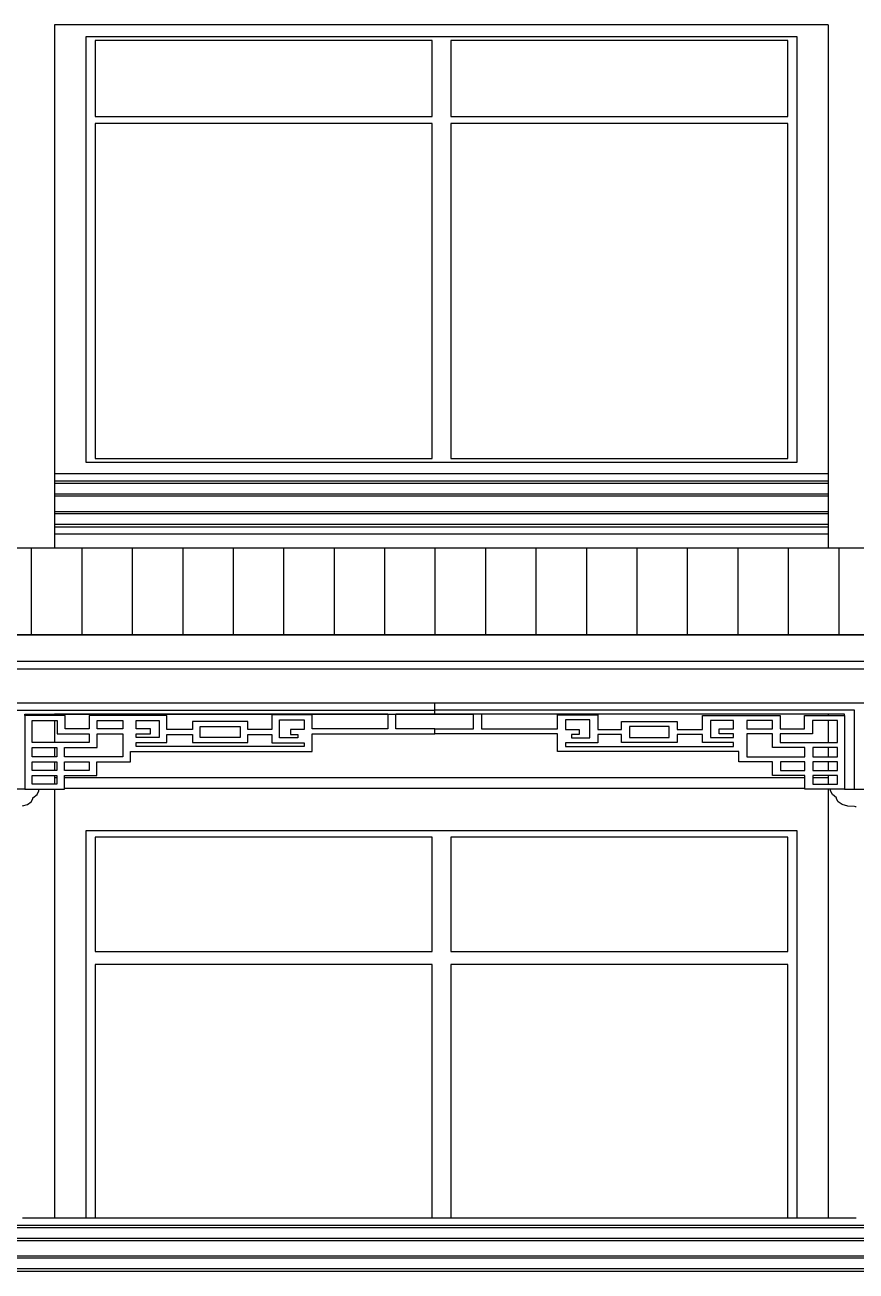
# Model space of a CAD drawing. Extents: x -24961 to 905641, y -154323 to 635957.
# Drawn here: x 418738 to 422660, y -114548 to -108672 of the extents above; entities that cross this region are included whole.
import ezdxf

# ---------------------------------------------------------------- set-up
doc = ezdxf.new("R2010")
doc.units = 0
doc.header["$LTSCALE"] = 1000
doc.header["$MEASUREMENT"] = 0
for name, color, linetype in [('DOTE', 1, 'Continuous'), ('WALL', 9, 'Continuous'), ('窗', 154, 'Continuous')]:
    doc.layers.add(name, color=color, linetype=linetype)

msp = doc.modelspace()

# ---------------------------------------------------------------- hatches: boundary and pattern name
at = {"layer": 'WALL'}
h = msp.add_hatch(dxfattribs=at)
h.set_pattern_fill('ANSI31', color=251, scale=150, angle=45)
h.set_pattern_definition([(90, (635939.46, 700114.28), (-238.125, 4e-14), [])])
h.paths.add_polyline_path([(406164.8, -111548.5), (430991.7, -111548.5), (430991.7, -111139.4), (406164.8, -111139.4)])

# ---------------------------------------------------------------- linework, layer by layer
for p, q in [((418878.2, -110789.4), (418878.2, -110823.2)), ((422528.2, -110823.2), (418878.2, -110823.2)), ((418878.2, -110823.2), (418878.2, -110835)), ((422528.2, -110789.4), (422528.2, -110823.2)), ((422528.2, -110823.2), (422528.2, -110835)), ((422528.2, -110835), (418878.2, -110835)), ((418878.2, -110835), (418878.2, -110885.2)), ((422528.2, -110835), (422528.2, -110885.2)), ((422528.2, -110885.2), (418878.2, -110885.2)), ((418878.2, -110885.2), (418878.2, -110894.8)), ((422528.2, -110894.8), (418878.2, -110894.8)), ((418878.2, -110894.8), (418878.2, -110966.5)), ((422528.2, -110885.2), (422528.2, -110894.8)), ((422528.2, -110894.8), (422528.2, -110966.5)), ((418878.2, -110966.5), (422528.2, -110966.5)), ((418878.2, -110966.5), (418878.2, -110976.1)), ((418878.2, -110976.1), (422528.2, -110976.1)), ((418878.2, -110976.1), (418878.2, -111026.3)), ((422528.2, -110966.5), (422528.2, -110976.1)), ((422528.2, -110976.1), (422528.2, -111026.3)), ((418878.2, -111026.3), (422528.2, -111026.3)), ((418878.2, -111026.3), (418878.2, -111038.1)), ((418878.2, -111038.1), (422528.2, -111038.1)), ((418878.2, -111038.1), (418878.2, -111071.9)), ((422528.2, -111026.3), (422528.2, -111038.1)), ((422528.2, -111038.1), (422528.2, -111071.9)), ((418878.2, -111071.9), (422528.2, -111071.9)), ((418878.2, -111071.9), (418878.2, -111139.4)), ((422528.2, -111071.9), (422528.2, -111139.4)), ((430991.7, -111548.5), (406164.8, -111548.5)), ((406028.2, -111708.5), (431128.2, -111708.5)), ((418668.2, -111868.5), (420671.8, -111868.5)), ((420671.8, -111902.6), (420671.8, -111868.5)), ((420671.8, -111868.5), (422719.1, -111868.5)), ((418690.7, -111902.6), (420671.8, -111902.6)), ((418738.2, -111928.2), (418738.2, -111921.4)), ((418738.2, -111921.4), (418878.2, -111921.4)), ((418738.2, -111928.2), (418738.2, -112276.1)), ((418878.2, -111928.2), (418738.2, -111928.2)), ((418878.2, -111921.4), (420451.1, -111921.4)), ((418878.2, -111921.4), (418878.2, -111921.9)), ((420451.1, -111921.9), (418878.2, -111921.9)), ((418878.2, -111921.9), (418878.2, -111928.2)), ((418927.2, -111928.2), (418878.2, -111928.2)), ((418927.2, -111991.2), (418927.2, -111928.2)), ((419041.6, -111927.7), (419041.7, -111991.2)), ((419408.1, -111927.7), (419041.6, -111927.7)), ((419408.1, -111994.1), (419408.1, -111927.7)), ((419902.5, -111925.5), (419902.5, -111994.1)), ((420092.7, -111925.5), (419902.5, -111925.5)), ((420092.7, -111991.3), (420092.7, -111925.5)), ((420451.1, -111921.4), (420488.2, -111921.4)), ((420451.1, -111921.4), (420451.1, -111921.9)), ((420451.1, -111921.9), (420451.1, -111991.3)), ((420488.2, -111921.9), (420488.2, -111921.4)), ((420488.2, -111921.4), (420671.8, -111921.4)), ((420855.4, -111921.9), (420488.2, -111921.9)), ((420488.2, -111991.3), (420488.2, -111921.9)), ((422653, -111902.6), (420671.8, -111902.6)), ((420671.8, -111921.4), (420671.8, -111902.6)), ((420671.8, -111921.4), (420855.4, -111921.4)), ((420855.4, -111921.9), (420855.4, -111921.4)), ((420892.6, -111921.4), (420855.4, -111921.4)), ((420855.4, -111991.3), (420855.4, -111921.9)), ((420892.6, -111921.4), (420892.6, -111921.9)), ((422528.2, -111921.4), (420892.6, -111921.4)), ((422528.2, -111921.9), (420892.6, -111921.9)), ((420892.6, -111921.9), (420892.6, -111991.3)), ((421251, -111925.5), (421441.2, -111925.5)), ((421251, -111991.3), (421251, -111925.5)), ((421441.2, -111925.5), (421441.2, -111994.1)), ((421935.6, -111927.7), (422302, -111927.7)), ((421935.6, -111994.1), (421935.6, -111927.7)), ((422302, -111927.7), (422302, -111991.2)), ((422416.5, -111991.2), (422416.5, -111928.2)), ((422416.5, -111928.2), (422528.2, -111928.2)), ((422528.2, -111921.4), (422528.2, -111921.9)), ((422605.5, -111921.4), (422528.2, -111921.4)), ((422528.2, -111921.9), (422528.2, -111928.2)), ((422528.2, -111928.2), (422605.5, -111928.2)), ((422605.5, -111928.2), (422605.5, -111921.4)), ((422605.5, -111928.2), (422605.5, -112276.1)), ((422653, -112276.1), (422653, -111902.6)), ((418771.8, -112055.6), (418771.8, -111951.7)), ((418771.8, -111951.7), (418878.2, -111951.7)), ((418878.2, -111951.7), (418878.2, -112055.6)), ((418878.2, -111951.7), (418890, -111951.7)), ((418890, -111951.7), (418890, -112014.6)), ((419041.7, -111991.2), (418927.2, -111991.2)), ((419078.8, -111951.1), (419199.7, -111951.1)), ((419078.8, -111991.2), (419078.8, -111951.1)), ((419199.7, -111991.2), (419078.8, -111991.2)), ((419199.7, -111951.1), (419199.7, -111991.2)), ((419262.3, -111951.1), (419370.9, -111951.1)), ((419262.3, -111991.2), (419262.3, -111951.1)), ((419329.9, -111991.2), (419262.3, -111991.2)), ((419329.9, -112014.6), (419329.9, -111991.2)), ((419370.9, -111951.1), (419370.9, -112032.4)), ((419528.5, -111994.1), (419408.1, -111994.1)), ((419528.5, -111956.4), (419528.5, -111994.1)), ((419790.6, -111956.4), (419528.5, -111956.4)), ((419565.7, -112031.7), (419565.7, -111979.9)), ((419565.7, -111979.9), (419753.5, -111979.9)), ((419753.5, -111979.9), (419753.5, -112031.7)), ((419790.6, -111994.1), (419790.6, -111956.4)), ((419902.5, -111994.1), (419790.6, -111994.1)), ((419939.7, -111948.9), (420055.5, -111948.9)), ((419939.7, -112033), (419939.7, -111948.9)), ((419990.5, -111994.9), (419990.5, -112018.3)), ((420055.5, -111994.9), (419990.5, -111994.9)), ((420055.5, -111948.9), (420055.5, -111994.9)), ((420451.1, -111991.3), (420092.7, -111991.3)), ((420671.8, -111991.3), (420488.2, -111991.3)), ((420671.8, -112014.8), (420671.8, -111991.3)), ((420671.8, -111991.3), (420855.4, -111991.3)), ((420892.6, -111991.3), (421251, -111991.3)), ((421288.2, -111948.9), (421288.2, -111994.9)), ((421404, -111948.9), (421288.2, -111948.9)), ((421288.2, -111994.9), (421353.2, -111994.9)), ((421353.2, -111994.9), (421353.2, -112018.3)), ((421404, -112033), (421404, -111948.9)), ((421441.2, -111994.1), (421553.1, -111994.1)), ((421553.1, -111956.4), (421815.2, -111956.4)), ((421553.1, -111994.1), (421553.1, -111956.4)), ((421590.2, -111979.9), (421590.2, -112031.7)), ((421778, -111979.9), (421590.2, -111979.9)), ((421778, -112031.7), (421778, -111979.9)), ((421815.2, -111956.4), (421815.2, -111994.1)), ((421815.2, -111994.1), (421935.6, -111994.1)), ((421972.7, -111951.1), (421972.7, -112032.4)), ((422081.4, -111951.1), (421972.7, -111951.1)), ((422013.8, -111991.2), (422081.4, -111991.2)), ((422013.8, -112014.6), (422013.8, -111991.2)), ((422081.4, -111991.2), (422081.4, -111951.1)), ((422144, -111951.1), (422144, -111991.2)), ((422264.9, -111951.1), (422144, -111951.1)), ((422144, -111991.2), (422264.9, -111991.2)), ((422264.9, -111991.2), (422264.9, -111951.1)), ((422302, -111991.2), (422416.5, -111991.2)), ((422453.6, -111951.7), (422453.6, -112014.6)), ((422528.2, -111951.7), (422453.6, -111951.7)), ((422528.2, -111951.7), (422528.2, -112055.6)), ((422571.8, -111951.7), (422528.2, -111951.7)), ((422571.8, -112055.6), (422571.8, -111951.7)), ((418878.2, -112055.6), (418771.8, -112055.6)), ((419041.6, -112055.6), (418878.2, -112055.6)), ((418890, -112014.6), (419041.6, -112014.6)), ((419041.6, -112014.6), (419041.6, -112055.6)), ((419078.8, -112014.6), (419199.7, -112014.6)), ((419078.8, -112079), (419078.8, -112014.6)), ((419199.7, -112014.6), (419199.7, -112123)), ((419262.3, -112014.6), (419329.9, -112014.6)), ((419262.3, -112032.4), (419262.3, -112014.6)), ((419370.9, -112032.4), (419262.3, -112032.4)), ((419262.3, -112055.8), (419408.1, -112055.8)), ((419262.3, -112075.2), (419262.3, -112055.8)), ((419408.1, -112017.5), (419528.5, -112017.5)), ((419408.1, -112055.8), (419408.1, -112017.5)), ((419528.5, -112017.5), (419528.5, -112055.2)), ((419528.5, -112055.2), (419790.6, -112055.2)), ((419753.5, -112031.7), (419565.7, -112031.7)), ((419790.6, -112017.5), (419902.5, -112017.5)), ((419790.6, -112055.2), (419790.6, -112017.5)), ((419902.5, -112017.5), (419902.5, -112056.5)), ((419902.5, -112056.5), (420055.5, -112056.5)), ((420026.1, -112033), (419939.7, -112033)), ((419990.5, -112018.3), (420026.1, -112018.3)), ((420026.1, -112018.3), (420026.1, -112033)), ((420055.5, -112056.5), (420055.5, -112075.2)), ((420092.7, -112014.8), (420671.8, -112014.8)), ((420092.7, -112098.6), (420092.7, -112014.8)), ((421251, -112014.8), (420671.8, -112014.8)), ((421251, -112098.6), (421251, -112014.8)), ((421288.2, -112056.5), (421288.2, -112075.2)), ((421441.2, -112056.5), (421288.2, -112056.5)), ((421317.6, -112018.3), (421317.6, -112033)), ((421353.2, -112018.3), (421317.6, -112018.3)), ((421317.6, -112033), (421404, -112033)), ((421441.2, -112017.5), (421441.2, -112056.5)), ((421553.1, -112017.5), (421441.2, -112017.5)), ((421553.1, -112055.2), (421553.1, -112017.5)), ((421815.2, -112055.2), (421553.1, -112055.2)), ((421590.2, -112031.7), (421778, -112031.7)), ((421815.2, -112017.5), (421815.2, -112055.2)), ((421935.6, -112017.5), (421815.2, -112017.5)), ((421935.6, -112055.8), (421935.6, -112017.5)), ((422081.4, -112055.8), (421935.6, -112055.8)), ((421972.7, -112032.4), (422081.4, -112032.4)), ((422081.4, -112014.6), (422013.8, -112014.6)), ((422081.4, -112032.4), (422081.4, -112014.6)), ((422081.4, -112075.2), (422081.4, -112055.8)), ((422144, -112014.6), (422144, -112123)), ((422264.9, -112014.6), (422144, -112014.6)), ((422264.9, -112079), (422264.9, -112014.6)), ((422302, -112014.6), (422302, -112055.6)), ((422453.6, -112014.6), (422302, -112014.6)), ((422302, -112055.6), (422528.2, -112055.6)), ((422528.2, -112055.6), (422571.8, -112055.6)), ((418771.8, -112123), (418771.8, -112079)), ((418771.8, -112079), (418878.2, -112079)), ((418878.2, -112079), (418878.2, -112123)), ((418878.2, -112079), (418888.1, -112079)), ((418888.1, -112079), (418888.1, -112123)), ((418925.3, -112079), (419078.8, -112079)), ((418925.3, -112123), (418925.3, -112079)), ((419236.8, -112098.6), (420092.7, -112098.6)), ((419236.8, -112146.5), (419236.8, -112098.6)), ((420055.5, -112075.2), (419262.3, -112075.2)), ((422106.8, -112098.6), (421251, -112098.6)), ((421288.2, -112075.2), (422081.4, -112075.2)), ((422106.8, -112146.5), (422106.8, -112098.6)), ((422418.4, -112079), (422264.9, -112079)), ((422418.4, -112123), (422418.4, -112079)), ((422455.6, -112079), (422455.6, -112123)), ((422528.2, -112079), (422455.6, -112079)), ((422528.2, -112079), (422528.2, -112123)), ((422571.8, -112079), (422528.2, -112079)), ((422571.8, -112123), (422571.8, -112079)), ((418878.2, -112123), (418771.8, -112123)), ((418771.8, -112187.1), (418771.8, -112146.5)), ((418771.8, -112146.5), (418878.2, -112146.5)), ((418888.1, -112123), (418878.2, -112123)), ((418878.2, -112146.5), (418878.2, -112187.1)), ((418878.2, -112146.5), (418888.1, -112146.5)), ((418888.1, -112146.5), (418888.1, -112187.1)), ((419199.7, -112123), (418925.3, -112123)), ((418925.3, -112146.5), (419040.7, -112146.5)), ((418925.3, -112187.1), (418925.3, -112146.5)), ((419040.7, -112146.5), (419040.7, -112187.1)), ((419077.9, -112146.5), (419236.8, -112146.5)), ((419077.9, -112210.6), (419077.9, -112146.5)), ((422265.8, -112146.5), (422106.8, -112146.5)), ((422144, -112123), (422418.4, -112123)), ((422265.8, -112210.6), (422265.8, -112146.5)), ((422303, -112146.5), (422303, -112187.1)), ((422418.4, -112146.5), (422303, -112146.5)), ((422418.4, -112187.1), (422418.4, -112146.5)), ((422455.6, -112123), (422528.2, -112123)), ((422455.6, -112146.5), (422455.6, -112187.1)), ((422528.2, -112146.5), (422455.6, -112146.5)), ((422528.2, -112123), (422571.8, -112123)), ((422528.2, -112146.5), (422528.2, -112187.1)), ((422571.8, -112146.5), (422528.2, -112146.5)), ((422571.8, -112187.1), (422571.8, -112146.5)), ((418878.2, -112187.1), (418771.8, -112187.1)), ((418771.8, -112252.3), (418771.8, -112210.6)), ((418771.8, -112210.6), (418878.2, -112210.6)), ((418888.1, -112187.1), (418878.2, -112187.1)), ((418878.2, -112210.6), (418888.1, -112210.6)), ((418878.2, -112210.6), (418878.2, -112221.9)), ((418888.1, -112221.9), (418878.2, -112221.9)), ((418878.2, -112221.9), (418878.2, -112252.3)), ((418888.1, -112210.6), (418888.1, -112221.9)), ((418888.1, -112221.9), (418888.1, -112252.3)), ((419040.7, -112187.1), (418925.3, -112187.1)), ((418925.3, -112210.6), (419077.9, -112210.6)), ((418925.3, -112221.9), (418925.3, -112210.6)), ((422418.4, -112221.9), (418925.3, -112221.9)), ((418925.3, -112271.9), (418925.3, -112221.9)), ((422418.4, -112210.6), (422265.8, -112210.6)), ((422303, -112187.1), (422418.4, -112187.1)), ((422418.4, -112221.9), (422418.4, -112210.6)), ((422418.4, -112271.9), (422418.4, -112221.9)), ((422455.6, -112187.1), (422528.2, -112187.1)), ((422455.6, -112210.6), (422455.6, -112221.9)), ((422528.2, -112210.6), (422455.6, -112210.6)), ((422528.2, -112221.9), (422455.6, -112221.9)), ((422455.6, -112221.9), (422455.6, -112252.3)), ((422528.2, -112187.1), (422571.8, -112187.1)), ((422571.8, -112210.6), (422528.2, -112210.6)), ((422528.2, -112210.6), (422528.2, -112221.9)), ((422528.2, -112221.9), (422528.2, -112252.3)), ((422571.8, -112252.3), (422571.8, -112210.6)), ((418738.2, -112276.1), (418690.7, -112276.1)), ((418738.2, -112276.1), (418803.8, -112276.1)), ((418878.2, -112252.3), (418771.8, -112252.3)), ((418795.6, -112301.1), (418804, -112283.4)), ((418804, -112283.4), (418803.8, -112276.1)), ((418803.8, -112276.1), (418878.2, -112276.1)), ((418888.1, -112252.3), (418878.2, -112252.3)), ((418878.2, -112276.1), (418878.2, -114299.3)), ((418878.2, -112276.1), (418925.3, -112276.1)), ((422418.4, -112271.9), (418925.3, -112271.9)), ((418925.3, -112276.1), (418925.3, -112271.9)), ((422418.4, -112276.1), (422418.4, -112271.9)), ((422528.2, -112276.1), (422418.4, -112276.1)), ((422455.6, -112252.3), (422528.2, -112252.3)), ((422528.2, -112252.3), (422571.8, -112252.3)), ((422528.2, -112276.1), (422528.2, -114299.3)), ((422539.9, -112276.1), (422528.2, -112276.1)), ((422539.7, -112283.4), (422539.9, -112276.1)), ((422548, -112301.1), (422539.7, -112283.4)), ((422605.5, -112276.1), (422539.9, -112276.1)), ((422605.5, -112276.1), (422653, -112276.1)), ((422653, -112276.1), (422719.1, -112276.1)), ((418726.2, -112354.8), (418749.7, -112348)), ((418749.7, -112348), (418768, -112336)), ((418768, -112336), (418775.5, -112321.4)), ((418775.4, -112316.4), (418795.6, -112301.1)), ((418775.5, -112321.4), (418775.4, -112316.4)), ((422568.3, -112316.4), (422548, -112301.1)), ((422568.1, -112321.4), (422568.3, -112316.4)), ((422575.7, -112336), (422568.1, -112321.4)), ((422594, -112348), (422575.7, -112336)), ((422620.3, -112355.6), (422594, -112348)), ((422652.6, -112358.1), (422620.3, -112355.6)), ((422659.2, -112359.7), (422652.6, -112358.1)), ((422661.1, -112360.8), (422659.2, -112359.7)), ((430990.6, -114333.1), (406165.8, -114333.1)), ((430990.6, -114344.9), (406165.8, -114344.9)), ((418878.2, -114299.3), (418726.2, -114299.3)), ((419025, -114299.3), (418878.2, -114299.3)), ((419069, -114299.3), (419025, -114299.3)), ((420659.2, -114299.3), (419069, -114299.3)), ((420747.3, -114299.3), (420659.2, -114299.3)), ((422337.5, -114299.3), (420747.3, -114299.3)), ((422381.5, -114299.3), (422337.5, -114299.3)), ((422528.2, -114299.3), (422381.5, -114299.3)), ((422661.1, -114299.3), (422528.2, -114299.3)), ((430990.6, -114395.1), (406165.8, -114395.1)), ((430990.6, -114404.8), (406165.8, -114404.8)), ((406213.4, -114486), (430963.1, -114486)), ((406217.1, -114476.4), (430959.4, -114476.4)), ((406189.5, -114548.1), (430987, -114548.1)), ((406194, -114536.3), (430982.5, -114536.3))]:
    msp.add_line(p, q)
msp.add_lwpolyline([(406164.8, -111548.5), (430991.7, -111548.5), (430991.7, -111139.4), (406164.8, -111139.4)], close=True)
at = {"layer": 'DOTE'}
msp.add_line((392103, -111671.9), (443041.3, -111671.9), dxfattribs=at)
at = {"layer": '窗'}
for p, q in [((422528.2, -108671.9), (418878.2, -108671.9)), ((418878.2, -108671.9), (418878.2, -110789.4)), ((422528.2, -108671.9), (422528.2, -110789.4)), ((422381.5, -108728), (419025, -108728)), ((419025, -108728), (419025, -110733.3)), ((419069, -108744.8), (419069, -109103.7)), ((420659.2, -108744.8), (419069, -108744.8)), ((420659.2, -109103.7), (420659.2, -108744.8)), ((422337.5, -108744.8), (420747.3, -108744.8)), ((420747.3, -108744.8), (420747.3, -109103.7)), ((422337.5, -109103.7), (422337.5, -108744.8)), ((422381.5, -110733.3), (422381.5, -108728)), ((419069, -109103.7), (420659.2, -109103.7)), ((420747.3, -109103.7), (422337.5, -109103.7)), ((420659.2, -109137.3), (419069, -109137.3)), ((419069, -109137.3), (419069, -110716.5)), ((420659.2, -110716.5), (420659.2, -109137.3)), ((420747.3, -109137.3), (420747.3, -110716.5)), ((422337.5, -109137.3), (420747.3, -109137.3)), ((422337.5, -110716.5), (422337.5, -109137.3)), ((419025, -110733.3), (422381.5, -110733.3)), ((419069, -110716.5), (420659.2, -110716.5)), ((420747.3, -110716.5), (422337.5, -110716.5)), ((422528.2, -110789.4), (418878.2, -110789.4)), ((422381.5, -112471.9), (419025, -112471.9)), ((419025, -112471.9), (419025, -114299.3)), ((419069, -112501.9), (419069, -113041.9)), ((420659.2, -112501.9), (419069, -112501.9)), ((420659.2, -113041.9), (420659.2, -112501.9)), ((422337.5, -112501.9), (420747.3, -112501.9)), ((420747.3, -112501.9), (420747.3, -113041.9)), ((422337.5, -113041.9), (422337.5, -112501.9)), ((422381.5, -114299.3), (422381.5, -112471.9)), ((419069, -113041.9), (420659.2, -113041.9)), ((420747.3, -113041.9), (422337.5, -113041.9)), ((420659.2, -113101.9), (419069, -113101.9)), ((419069, -113101.9), (419069, -114299.3)), ((420659.2, -114299.3), (420659.2, -113101.9)), ((420747.3, -113101.9), (420747.3, -114299.3)), ((422337.5, -113101.9), (420747.3, -113101.9)), ((422337.5, -114299.3), (422337.5, -113101.9))]:
    msp.add_line(p, q, dxfattribs=at)

doc.saveas('drawing.dxf')
